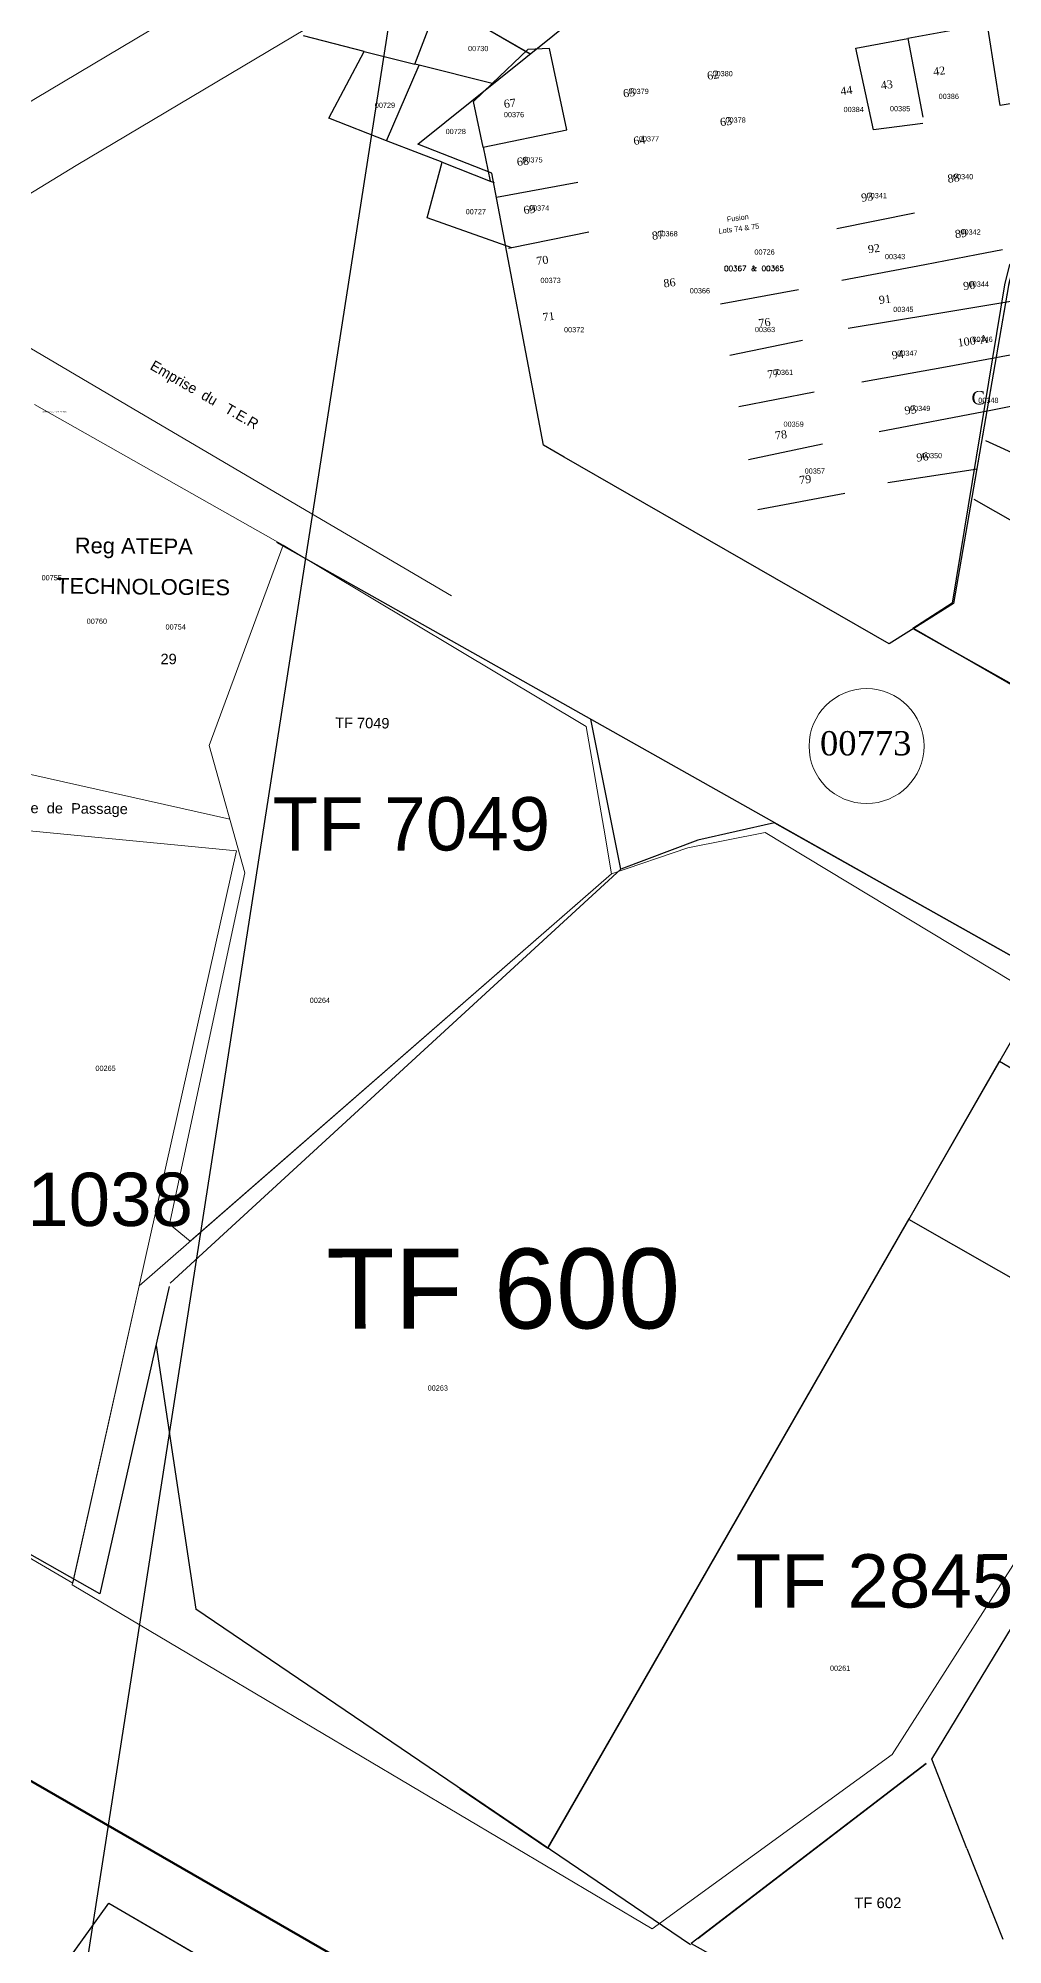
# Model space of a CAD drawing. Header units: metres. Extents: x 0 to 1324930, y 0 to 1631912.
# Drawn here: x 253675.7 to 253860.4, y 1628852.8 to 1629217.9 of the extents above; entities that cross this region are included whole.
import ezdxf
from ezdxf.enums import TextEntityAlignment as Align

# ---------------------------------------------------------------- set-up
doc = ezdxf.new("R2010")
doc.units = ezdxf.units.M
doc.header["$MEASUREMENT"] = 0
for name, color, linetype in [('A_revoir_geometrie_aberrante', 7, 'Continuous'), ('A_revoir_niveau_0', 7, 'Continuous'), ('historique_numero_parcelle', 7, 'Continuous'), ('limites_parcelles', 7, 'Continuous'), ('limites_sections', 7, 'Continuous'), ('limites_tf', 7, 'Continuous'), ('numero_lot', 7, 'Continuous'), ('numero_parcelle', 7, 'Continuous'), ('toponymie', 7, 'Continuous')]:
    doc.layers.add(name, color=color, linetype=linetype)
for name, color, linetype, lineweight in [('CABA', 7, 'Continuous', 0), ('emprise_ht_pik_rufisque', 7, 'Continuous', 0), ('Limite L D TF', 5, 'Continuous', 13), ('Limite M  et R TF', 1, 'Continuous', 30), ('Nom_rues', 7, 'Continuous', 0), ('Numero_TF', 7, 'Continuous', 0), ('Régularisation', 1, 'Continuous', 40), ('TITRE FONCIER', 7, 'Continuous', 0), ('TopoMat', 4, 'Continuous', 0)]:
    doc.layers.add(name, color=color, linetype=linetype, lineweight=lineweight)
doc.layers.add('Lignes HT Vectorisées', color=6, linetype='Continuous', lineweight=0, true_color=0xff00ff)
doc.styles.get("Standard").update_dxf_attribs({"font": 'txt.shx'})
doc.styles.add('Style-Arial', font='arial.ttf')
doc.styles.add('Style-Bodoni MT', font='BOD_R.TTF')
doc.styles.add('Style-FANCY', font='times.ttf')
doc.styles.add('Style-txt', font='txt.shx')
doc.styles.add('StyleTimes New Roman', font='times.ttf')

# ---------------------------------------------------------------- blocks, each defined once
blk = doc.blocks.new('*U97')
at = {"color": 2, "linetype": 'Continuous', "lineweight": 13, "flags": 128}
blk.add_lwpolyline([(53.875, 99.86), (112.785, 66.64), (116.635, 47.24), (118.355, 38.51), (39.515, -33.87), (35.475, -30.72), (48.155, 36.92), (40.675, 61.1), (53.875, 99.86)], dxfattribs=at)
at = {"color": 1, "linetype": 'Continuous', "lineweight": 13, "flags": 128}
blk.add_lwpolyline([(-83.995, 83.83), (-34.505, 46.85), (-3.925, 44.67), (-31.175, -72.43), (-118.355, -23.74), (-83.995, 83.83)], dxfattribs=at)
at = {"color": 3, "linetype": 'Continuous', "lineweight": 13, "flags": 128}
for points in [[(18.705, -99.86), (-31.165, -72.43), (-3.915, 44.68)], [(-3.915, 44.68), (46.445, 41.09), (29.965, -42.64), (18.705, -99.86)]]:
    blk.add_lwpolyline(points, dxfattribs=at)
blk = doc.blocks.new('*U99')
at = {"color": 2, "linetype": 'Continuous', "lineweight": 13, "flags": 128}
blk.add_lwpolyline([(53.875, 99.86), (112.785, 66.64), (116.635, 47.24), (118.355, 38.51), (39.515, -33.87), (35.475, -30.72), (48.155, 36.92), (40.675, 61.1), (53.875, 99.86)], dxfattribs=at)
at = {"color": 1, "linetype": 'Continuous', "lineweight": 13, "flags": 128}
blk.add_lwpolyline([(-83.995, 83.83), (-34.505, 46.85), (-3.925, 44.67), (-31.175, -72.43), (-118.355, -23.74), (-83.995, 83.83)], dxfattribs=at)
at = {"color": 3, "linetype": 'Continuous', "lineweight": 13, "flags": 128}
for points in [[(18.705, -99.86), (-31.165, -72.43), (-3.915, 44.68)], [(-3.915, 44.68), (46.445, 41.09), (29.965, -42.64), (18.705, -99.86)]]:
    blk.add_lwpolyline(points, dxfattribs=at)
blk = doc.blocks.new('*U98')
at = {"color": 7, "linetype": 'Continuous', "lineweight": 13, "flags": 128}
for points in [[(66.4805, -131.525), (-46.2095, -68.555), (-34.8295, -10.975), (53.5605, 70.175), (68.0305, 75.565), (82.7415, 78.835)], [(82.7415, 78.835), (183.1495, 21.745), (111.5905, -97.025), (66.4805, -131.525)]]:
    blk.add_lwpolyline(points, dxfattribs=at)
at = {"color": 3, "linetype": 'Continuous', "lineweight": 13}
blk.add_blockref('*U99', (-64.7945, 31.665), dxfattribs=at)
blk = doc.blocks.new('*U132')
at = {"layer": 'CABA', "color": 7, "linetype": 'Continuous', "lineweight": 30}
for p, q in [((-25.486278, 42.831439, 0.000009), (-3.806278, 5.141439, 0.000009)), ((-25.486278, 42.831439, 0.000009), (-3.806278, 5.141439, 0.000009)), ((-14.489614, 23.714084, 0.000009), (-3.806278, 5.141439, 0.000009)), ((25.869742, -77.544087, 0.000009), (-129.886278, 10.411439, 0.000009)), ((-3.806278, 5.141439, 0.000009), (-39.856278, -40.428561, 0.000009)), ((-3.806278, 5.141439, 0.000009), (-39.856278, -40.428561, 0.000009)), ((-3.806278, 5.141439, 0.000009), (-39.856278, -40.428561, 0.000009)), ((-7.867122, -14.852595, 0.000009), (-15.993209, -10.263788, 0.000009)), ((17.169073, -15.919818, 0.000009), (3.457599, -9.814429, 0.000009)), ((-12.270213, -23.850446, 0.000009), (-22.272964, -18.201886, 0.000009)), ((12.77891, -24.911539, 0.000009), (-0.932564, -18.80615, 0.000009)), ((-15.792685, -31.048728, 0.000009), (-27.296768, -24.552365, 0.000009)), ((8.130797, -33.788401, 0.000009), (-5.580678, -27.683012, 0.000009)), ((-20.195776, -40.046579, 0.000009), (-33.576523, -32.490463, 0.000009)), ((4.876616, -41.096637, 0.000009), (-8.834859, -34.991248, 0.000009)), ((0.486452, -50.088357, 0.000009), (-13.225022, -43.982968, 0.000009))]:
    blk.add_line(p, q, dxfattribs=at)
at = {"layer": 'CABA', "color": 7, "linetype": 'Continuous', "lineweight": 40}
for p, q in [((74.113722, -12.098561, 0.000009), (78.603722, -9.908561, 0.000009)), ((74.113722, -12.098561, 0.000009), (78.603722, -9.908561, 0.000009)), ((74.113722, -12.098561, 0.000009), (78.603722, -9.908561, 0.000009)), ((60.873722, -29.608561, 0.000009), (74.113722, -12.098561, 0.000009)), ((60.873722, -29.608561, 0.000009), (74.113722, -12.098561, 0.000009)), ((60.873722, -29.608561, 0.000009), (74.113722, -12.098561, 0.000009)), ((60.873722, -29.608561, 0.000009), (49.273722, -44.968561, 0.000009)), ((60.873722, -29.608561, 0.000009), (49.273722, -44.968561, 0.000009)), ((60.873722, -29.608561, 0.000009), (49.273722, -44.968561, 0.000009)), ((49.273722, -44.968561, 0.000009), (51.463722, -49.458561, 0.000009)), ((49.273722, -44.968561, 0.000009), (51.463722, -49.458561, 0.000009)), ((49.273722, -44.968561, 0.000009), (51.463722, -49.458561, 0.000009)), ((41.874015, -57.567898, 0.000009), (41.789826, -56.662299, 0.000009))]:
    blk.add_line(p, q, dxfattribs=at)
for p in [(78.603722, -9.908561, 0.000009), (78.603722, -9.908561, 0.000009), (78.603722, -9.908561, 0.000009), (74.113722, -12.098561, 0.000009), (74.113722, -12.098561, 0.000009), (74.113722, -12.098561, 0.000009), (60.873722, -29.608561, 0.000009), (60.873722, -29.608561, 0.000009), (60.873722, -29.608561, 0.000009), (49.273722, -44.968561, 0.000009), (49.273722, -44.968561, 0.000009), (49.273722, -44.968561, 0.000009), (40.953722, -47.668561, 0.000009), (40.953722, -47.668561, 0.000009), (40.953722, -47.668561, 0.000009), (51.463722, -49.458561, 0.000009), (51.463722, -49.458561, 0.000009), (51.463722, -49.458561, 0.000009)]:
    blk.add_point(p, dxfattribs=at)
at = {"layer": 'Limite L D TF', "color": 7, "linetype": 'Continuous', "lineweight": 30}
for p, q in [((-3.806278, 5.141439, 0.000009), (-25.486278, 42.831439, 0.000009)), ((-25.486278, 42.831439, 0.000009), (-3.806278, 5.141439, 0.000009)), ((-3.806278, 5.141439, 0.000009), (-39.856278, -40.428561, 0.000009)), ((1.079906, 3.430932, 0.000009), (-3.806278, 5.141439, 0.000009)), ((38.896339, -9.807469, 0.000009), (8.633518, 0.786639, 0.000009)), ((67.607477, -12.408002, 0.000009), (39.137595, -9.859649, 0.000009)), ((39.137595, -9.859649, 0.000009), (67.607477, -12.408002, 0.000009)), ((67.607477, -12.408002, 0.000009), (67.94395, -11.962877, 0.000009))]:
    blk.add_line(p, q, dxfattribs=at)
at = {"layer": 'Limite L D TF', "color": 7, "linetype": 'Continuous', "lineweight": 0}
for p, q in [((26.628164, -14.780068, 0.000009), (53.384868, -26.606107, 0.000009)), ((20.042255, -28.26901, 0.000009), (44.399132, -39.034363, 0.000009)), ((12.916517, -41.519356, 0.000009), (34.881778, -51.227653, 0.000009)), ((13.456345, -41.757951, 0.000009), (34.881778, -51.227653, 0.000009)), ((6.85264, -55.239027, 0.000009), (28.8179, -64.947325, 0.000009))]:
    blk.add_line(p, q, dxfattribs=at)
at = {"layer": 'Limite L D TF', "color": 7, "linetype": 'Continuous', "lineweight": 30, "elevation": 0.000009, "flags": 128}
blk.add_lwpolyline([(-39.856278, -40.428561), (-3.806278, 5.141439), (-25.486278, 42.831439), (-111.376278, 80.071439), (-112.340477, 76.220576), (-122.356278, 15.241439), (-129.883594, 10.409924), (-39.856278, -40.428561)], close=True, dxfattribs=at)
at = {"layer": 'Limite L D TF', "color": 7, "linetype": 'Continuous', "lineweight": 0, "elevation": 0.000009, "flags": 128}
for points in [[(44.946182, -10.304933), (44.946182, -10.304933)], [(45.001891, -10.242691), (45.001891, -10.242691)], [(-4.509208, -60.342056), (-4.509208, -60.342056)]]:
    blk.add_lwpolyline(points, dxfattribs=at)
at = {"layer": 'Limite L D TF', "color": 7, "linetype": 'Continuous', "lineweight": 30, "extrusion": (0, 0, -1)}
blk.add_arc((-39.226749, -8.863631, -0.000009), 1, 275.114942, 289.293622, dxfattribs=at)
at = {"layer": 'Limite L D TF', "color": 7, "linetype": 'Continuous', "lineweight": 30}
blk.add_arc((39.226749, -8.863631, 0.000009), 1, 250.706378, 264.885058, dxfattribs=at)
at = {"layer": 'Limite M  et R TF', "color": 7, "linetype": 'Continuous', "lineweight": 30}
for p, q in [((129.886266, 79.203685, 0.000009), (35.413395, -51.462619, 0.000009)), ((-12.270213, -23.850446, 0.000009), (1.079906, 3.430932, 0.000009)), ((-5.322728, -27.797871, 0.000009), (8.633518, 0.786639, 0.000009)), ((8.388746, -33.90326, 0.000009), (22.889318, -4.20389, 0.000009)), ((74.113722, -12.098561, 0.000009), (78.603722, -9.908561, 0.000009)), ((60.873722, -29.608561, 0.000009), (74.113722, -12.098561, 0.000009)), ((2.442986, -64.314983, 0.000009), (26.628164, -14.780068, 0.000009)), ((12.910801, -70.226165, 0.000009), (37.611844, -19.63468, 0.000009)), ((-24.598867, -49.044431, 0.000009), (-15.792685, -31.048728, 0.000009)), ((-17.620326, -52.985217, 0.000009), (-8.829719, -34.98072, 0.000009)), ((-4.535557, -60.374195, 0.000009), (4.876616, -41.096637, 0.000009)), ((23.378616, -76.137347, 0.000009), (35.423705, -51.467176, 0.000009)), ((30.360429, -80.071437, 0.000009), (41.349157, -57.564854, 0.000009))]:
    blk.add_line(p, q, dxfattribs=at)
at = {"layer": 'CABA', "color": 7, "linetype": 'Continuous', "lineweight": 13, "char_height": 1.999998, "attachment_point": 5, "line_spacing_factor": 0.6, "style": 'Style-FANCY'}
for s, insert in [('\\FFANCY;2 bis', (-7.478103, -6.578042, 0.000009)), ('\\FFANCY;1', (13.352987, -7.84454, 0.000009)), ('\\FFANCY;3 bis', (-14.469724, -17.374818, 0.000009)), ('\\FFANCY;2', (8.43608, -19.147485, 0.000009)), ('\\FFANCY;3', (3.776327, -26.518971, 0.000009)), ('\\FFANCY;13', (29.029155, -24.676099, 0.000009)), ('\\FFANCY;4 bis', (-23.203491, -32.539018, 0.000009)), ('\\FFANCY;6', (41.837718, -31.679011, 0.000009)), ('\\FFANCY;12', (20.4454, -37.453342, 0.000009)), ('\\FFANCY;5 bis', (-29.184733, -41.52521, 0.000009)), ('\\FFANCY;4', (-4.269309, -42.490524, 0.000009)), ('\\FFANCY;7', (32.961094, -43.964821, 0.000009)), ('\\FFANCY;11', (16.221373, -50.967733, 0.000009)), ('\\FFANCY;5', (-9.467181, -54.530618, 0.000009)), ('\\FFANCY;8', (26.09409, -57.724928, 0.000009)), ('\\FFANCY;10', (10.144894, -62.516394, 0.000009)), ('\\FFANCY;9', (21.727206, -69.642164, 0.000009))]:
    blk.add_mtext(s, dxfattribs=dict(at, insert=insert))
at = {"layer": 'TopoMat', "color": 7, "linetype": 'Continuous', "lineweight": 0, "char_height": 1.5, "attachment_point": 7, "rotation": 52.88097963, "line_spacing_factor": 0.72}
for s, insert in [('\\fArial|b0|i0|c00|p39;9.61', (-8.331605, -0.109414, 0.000009)), ('\\fArial|b0|i0|c00|p39;10.26', (-14.077086, -8.250003, 0.000009)), ('\\fArial|b0|i0|c00|p39;10.26', (-20.943638, -16.671302, 0.000009)), ('\\fArial|b0|i0|c00|p39;10.10', (-32.154334, -30.809509, 0.000009)), ('\\fArial|b0|i0|c00|p39;10.11', (-38.600485, -38.867855, 0.000009))]:
    blk.add_mtext(s, dxfattribs=dict(at, insert=insert))

msp = doc.modelspace()

# ---------------------------------------------------------------- linework, layer by layer
at = {"layer": 'A_revoir_geometrie_aberrante'}
for p in [(253990.77553, 1630812.68852), (253990.77547, 1630812.68846)]:
    msp.add_line(p, (0, 0), dxfattribs=at)
at = {"layer": 'A_revoir_niveau_0', "color": 7, "linetype": 'Continuous', "lineweight": 0}
for p, q in [((253692.61489, 1629147.7391), (253659.84684, 1629167.03049)), ((253674.98753, 1629147.80758), (253722.59659, 1629120.87016)), ((253718.99542, 1629132.21052), (253692.61489, 1629147.7391)), ((253741.70506, 1629118.84442), (253718.99542, 1629132.21052)), ((253754.83247, 1629111.12289), (253741.70506, 1629118.84442)), ((253651.24222, 1629082.0955), (253712.37242, 1629068.38289))]:
    msp.add_line(p, q, dxfattribs=at)
at = {"layer": 'A_revoir_niveau_0', "color": 1, "lineweight": 13}
msp.add_circle((253834.28553, 1629082.37584), 11.00311, dxfattribs=at)
at = {"layer": 'emprise_ht_pik_rufisque', "color": 1}
for p, q in [((253996.83879, 1629380.55551), (253682.97305, 1629193.55183)), ((253682.97305, 1629193.55183), (253366.96016, 1629000.37929))]:
    msp.add_line(p, q, dxfattribs=at)
at = {"layer": 'Lignes HT Vectorisées', "color": 5, "flags": 128}
msp.add_lwpolyline([(252300.51846, 1628679.7793), (252535.31164, 1628633.24788), (252681.57693, 1628604.66946), (252988.81854, 1628790.47889), (253359.18328, 1629013.20574), (253675.22229, 1629206.39446), (253989.1178, 1629393.41569), (254273.85418, 1629565.67267)], dxfattribs=at)
at = {"layer": 'limites_parcelles'}
for p, q in [((253859.88405, 1629205.02584), (253854.34137, 1629240.05475)), ((253747.7903, 1629212.95417), (253753.18591, 1629226.99078)), ((253852.02827, 1629219.68269), (253842.19407, 1629217.87356)), ((253738.13508, 1629215.35018), (253726.46958, 1629218.37003)), ((253731.35299, 1629202.59751), (253738.13508, 1629215.35018)), ((253738.13508, 1629215.35018), (253747.7903, 1629212.95417)), ((253769.4207, 1629215.78786), (253762.64281, 1629209.2684)), ((253773.56666, 1629215.934), (253769.4207, 1629215.78786)), ((253776.90042, 1629200.38257), (253773.56666, 1629215.934)), ((253832.24862, 1629216.04397), (253842.19407, 1629217.87356)), ((253835.58872, 1629200.35933), (253832.24862, 1629216.04397)), ((253842.19407, 1629217.87356), (253845.05261, 1629202.81894)), ((253742.4046, 1629198.30147), (253748.65375, 1629212.73989)), ((253748.65375, 1629212.73989), (253747.7903, 1629212.95417)), ((253762.64281, 1629209.2684), (253748.65375, 1629212.73989)), ((253759.02754, 1629205.79098), (253762.64281, 1629209.2684)), ((253760.87136, 1629197.04922), (253759.02754, 1629205.79098)), ((253870.36954, 1629206.81784), (253859.88405, 1629205.02584)), ((253742.4046, 1629198.30147), (253731.35299, 1629202.59751)), ((253845.06222, 1629201.56216), (253835.58872, 1629200.35933)), ((253748.69783, 1629195.85513), (253742.4046, 1629198.30147)), ((253760.87136, 1629197.04922), (253776.90042, 1629200.38257)), ((253760.87136, 1629197.04922), (253762.23811, 1629190.56934)), ((253753.04854, 1629194.1639), (253748.69783, 1629195.85513)), ((253750.15288, 1629183.55775), (253753.04854, 1629194.1639)), ((253753.04854, 1629194.1639), (253762.23811, 1629190.56934)), ((253762.23811, 1629190.56934), (253763.00081, 1629190.271)), ((253763.41614, 1629187.46595), (253779.0429, 1629190.38829)), ((253766.37554, 1629177.78496), (253750.15288, 1629183.55775)), ((253828.57878, 1629181.47353), (253843.44795, 1629184.50366)), ((253781.10714, 1629180.75897), (253766.37554, 1629177.78496)), ((253766.37554, 1629177.78496), (253765.74326, 1629177.65731)), ((253845.4386, 1629174.62107), (253855.33126, 1629176.50293)), ((253855.33126, 1629176.50293), (253860.28515, 1629177.46691)), ((253829.56547, 1629171.60156), (253845.4386, 1629174.62107)), ((253806.30786, 1629167.04084), (253821.28103, 1629169.82799)), ((253830.77829, 1629162.41045), (253847.34654, 1629165.14916)), ((253847.34654, 1629165.14916), (253861.89979, 1629167.5548)), ((253821.99632, 1629160.03025), (253808.08999, 1629157.19857)), ((253849.38569, 1629155.02581), (253863.52094, 1629157.60271)), ((253833.3972, 1629152.11107), (253849.38569, 1629155.02581)), ((253809.86197, 1629147.41236), (253824.24702, 1629150.18228)), ((253836.72442, 1629142.6109), (253858.07293, 1629146.69022)), ((253858.07293, 1629146.69022), (253867.10169, 1629148.46536)), ((253811.70122, 1629137.25466), (253825.85174, 1629140.28087)), ((253857.0591, 1629140.86127), (253864.22777, 1629137.6615)), ((253855.49887, 1629135.41695), (253838.38719, 1629132.78049)), ((253830.15843, 1629130.72204), (253813.44621, 1629127.6175)), ((253866.88189, 1629122.75834), (253854.89234, 1629129.62384)), ((253721.31958, 1629121.43736), (253834.35554, 1629057.80637)), ((253859.75465, 1629022.02883), (253884.02028, 1629007.81054)), ((253687.52949, 1628920.04653), (253551.85005, 1628996.57182)), ((253892.19503, 1628963.32048), (253842.36472, 1628991.74558)), ((253700.80861, 1628978.88462), (253687.52949, 1628920.04653)), ((253756.45045, 1628882.77541), (253773.27026, 1628871.36703)), ((253853.50931, 1628871.29751), (253860.37839, 1628853.89322)), ((253800.72139, 1628853.11958), (253872.93438, 1628812.86425))]:
    msp.add_line(p, q, dxfattribs=at)
at = {"layer": 'limites_sections', "color": 112, "linetype": 'Continuous', "lineweight": 40, "flags": 128}
for points in [[(254266.73016, 1629287.7978), (254255.5318, 1628934.7207), (254250.7693, 1628842.2487), (254252.60445, 1628732.8039), (254244.31396, 1628604.77554), (254169.03575, 1628626.00115), (253998.55698, 1628699.30707), (253949.11819, 1628726.58373), (253891.31746, 1628762.51784), (253742.5859, 1628844.83871), (253570.65522, 1628943.91608), (253545.43077, 1628958.16046), (253491.69353, 1628988.97111), (253568.74235, 1629208.53636), (253610.60438, 1629237.23282), (253645.72438, 1629332.79686), (253582.75022, 1629367.14207), (253662.59302, 1629378.69766), (253971.49352, 1629433.82949), (254024.76813, 1629444.48435), (254097.22164, 1629442.49494), (254172.48417, 1629409.31925), (254266.73016, 1629287.7978)], [(253797.54557, 1628539.69914), (253736.00732, 1628381.87538), (253644.43714, 1628425.9811), (253582.98829, 1628458.10249), (253488.58964, 1628500.41443), (253469.82084, 1628503.17614), (253479.03706, 1628554.98513), (253296.18444, 1628717.17928), (253279.13654, 1628744.45583), (253263.79345, 1628773.4373), (253250.15887, 1628785.95727), (253223.52056, 1628793.26041), (253348.98944, 1629069.9971), (253421.60226, 1629028.13606), (253474.16916, 1628998.40229), (253570.65522, 1628943.91608), (253742.5859, 1628844.83871), (253891.31746, 1628762.51784), (253857.92109, 1628652.65223), (253797.54557, 1628539.69914)]]:
    msp.add_lwpolyline(points, close=True, dxfattribs=at)
at = {"layer": 'limites_tf', "color": 5, "linetype": 'Continuous', "lineweight": 30}
for p, q in [((253769.87445, 1629214.89994), (253702.76567, 1629253.73736)), ((253769.87775, 1629214.90907), (253702.76897, 1629253.74649)), ((253785.4542, 1629067.74637), (253781.50754, 1629087.55594)), ((253787.21743, 1629058.83205), (253785.4542, 1629067.74637)), ((253816.67427, 1629067.6982), (253801.991, 1629064.3477)), ((253816.67426, 1629067.70841), (253920.18198, 1629009.48179)), ((253816.67427, 1629067.6982), (253920.18199, 1629009.47158)), ((253869.05578, 1629038.23182), (253816.67427, 1629067.6982)), ((253801.991, 1629064.3477), (253787.21743, 1629058.83205)), ((253787.21743, 1629058.83205), (253700.95023, 1628979.51213)), ((253842.36166, 1628991.74735), (253869.05577, 1629038.24203)), ((253842.36472, 1628991.74558), (253859.75465, 1629022.02883)), ((253842.31678, 1628991.65186), (253773.27026, 1628871.36703)), ((253842.47215, 1628991.91831), (253773.272, 1628871.36586)), ((253773.42562, 1628871.63348), (253842.47215, 1628991.91831)), ((253698.259, 1628967.5876), (253705.85711, 1628917.09136)), ((253846.76131, 1628888.38934), (253892.03999, 1628963.06476)), ((253800.56602, 1628852.85313), (253705.85711, 1628917.09136)), ((253845.69117, 1628887.56327), (253800.72139, 1628853.11958)), ((253801.95589, 1628854.06518), (253845.69004, 1628887.56474)), ((253853.50873, 1628871.29899), (253846.76425, 1628888.38758)), ((253650.86289, 1628807.45416), (253689.20872, 1628860.83268))]:
    msp.add_line(p, q, dxfattribs=at)
at = {"layer": 'limites_tf', "color": 1, "linetype": 'Continuous', "lineweight": 30}
msp.add_line((253689.20872, 1628860.83268), (253746.74679, 1628827.28059), dxfattribs=at)
at = {"layer": 'limites_tf', "color": 5, "linetype": 'Continuous', "lineweight": 30, "flags": 128}
msp.add_lwpolyline([(253906.49978, 1629411.75409), (253879.34392, 1629396.04665), (253890.38209, 1629341.03986), (253887.03128, 1629276.89626), (253879.24137, 1629236.17164), (253861.51087, 1629170.96146), (253850.90437, 1629109.68026), (253838.60743, 1629101.93554), (253776.39219, 1629137.70099), (253772.41174, 1629139.99525), (253762.57829, 1629192.05159), (253748.36586, 1629197.65381), (253779.40064, 1629222.53829), (253804.92597, 1629245.17998), (253803.26186, 1629268.00511), (253791.82704, 1629287.29399), (253793.14289, 1629298.45311), (253781.65439, 1629393.02522), (253906.49978, 1629411.75409)], dxfattribs=at)
msp.add_lwpolyline([(253932.9234, 1629053.30403), (253969.36329, 1629098.56286), (253948.00767, 1629136.4376), (253862.44054, 1629174.4136), (253861.44332, 1629170.57116), (253850.90437, 1629109.68026), (253843.33586, 1629104.91354), (253932.9234, 1629053.30403)], close=True, dxfattribs=at)
at = {"layer": 'limites_tf', "color": 5, "linetype": 'Continuous', "lineweight": 30}
msp.add_3dface([(253689.20872, 1628860.83268), (253715.82412, 1628845.31248), (253681.15157, 1628804.72629), (253658.42083, 1628817.97503)], dxfattribs=at)

# ---------------------------------------------------------------- block references
at = {"layer": 'A_revoir_niveau_0', "color": 3, "linetype": 'Continuous', "lineweight": 13, "rotation": 358.5339}
for name, p in [('*U98', (253730.14738, 1628989.10884)), ('*U97', (253666.18426, 1629022.42127))]:
    msp.add_blockref(name, p, dxfattribs=at)
at = {"layer": 'CABA', "color": 7, "linetype": 'Continuous', "lineweight": 30}
msp.add_blockref('*U132', (253973.03665, 1629094.50307, 555362.68566), dxfattribs=at)

# ---------------------------------------------------------------- texts
at = {"layer": 'historique_numero_parcelle', "color": 7, "insert": (253812.74854, 1629173.85033), "char_height": 1, "attachment_point": 5, "rotation": 0.0427999, "line_spacing_factor": 0.6, "style": 'Style-txt'}
msp.add_mtext('00367 & 00365', dxfattribs=at)
at = {"layer": 'historique_numero_parcelle', "color": 7, "lineweight": 30, "char_height": 1, "attachment_point": 1, "rotation": 0.0427999, "line_spacing_factor": 0.6, "style": 'Style-txt'}
for s, insert in [('\\fArial|b0|i0|c00|p39;00755', (253676.35097, 1629115.11782)), ('\\fArial|b0|i0|c00|p39;00754', (253700.08199, 1629105.6908))]:
    msp.add_mtext(s, dxfattribs=dict(at, insert=insert))
at = {"layer": 'Nom_rues', "color": 7, "linetype": 'Continuous', "lineweight": 0, "style": 'Style-Bodoni MT'}
msp.add_text('Emprise  du   T.E.R', height=2.00004, rotation=329.94948, dxfattribs=at).set_placement((253696.9554, 1629154.63073))
at = {"layer": 'numero_lot', "color": 7, "linetype": 'Continuous', "lineweight": 0, "style": 'Style-FANCY'}
for s, rotation, p in [('62', 8.049176, (253804.79449, 1629211.63769)), ('42', 7.443976, (253848.09994, 1629212.41453)), ('65', 8.049176, (253788.7116, 1629208.24477)), ('44', 7.443976, (253830.32665, 1629208.6832)), ('43', 7.443976, (253838.05362, 1629209.79039)), ('67', 7.402376, (253765.88953, 1629206.2287)), ('63', 8.049176, (253807.2724, 1629202.7418)), ('64', 8.049176, (253790.68586, 1629199.15386)), ('68', 7.402376, (253768.3796, 1629195.12607)), ('88', 7.669076, (253850.82817, 1629191.91072)), ('93', 7.669076, (253834.29629, 1629188.27519)), ('69', 7.402376, (253769.65749, 1629185.90398)), ('87', 7.325976, (253794.24437, 1629180.98113)), ('89', 7.669076, (253852.25499, 1629181.30343)), ('70', 7.402376, (253772.12097, 1629176.16326)), ('92', 7.669076, (253835.59676, 1629178.40989)), ('86', 7.325976, (253796.46208, 1629171.86577)), ('91', 7.669076, (253837.69439, 1629168.68285)), ('90', 7.669076, (253853.83454, 1629171.34249)), ('71', 7.402376, (253773.31102, 1629165.40341)), ('76', 7.325976, (253814.6429, 1629164.2542)), ('100-A', 7.669076, (253854.5553, 1629160.76464)), ('94', 7.669076, (253840.15465, 1629158.10691)), ('77', 7.325976, (253816.34264, 1629154.43955)), ('95', 7.669076, (253842.60452, 1629147.52857)), ('78', 7.325976, (253817.80795, 1629142.74466)), ('96', 7.669076, (253844.87699, 1629138.50446)), ('79', 7.325976, (253822.44985, 1629134.20023))]:
    msp.add_text(s, height=1.531889, rotation=rotation, dxfattribs=at).set_placement(p, align=Align.TOP_CENTER)
at = {"layer": 'numero_lot', "color": 7, "linetype": 'Continuous', "lineweight": 0}
for s, height, rotation, style, p in [(' Lots 74 & 75', 1, 7.325976, 'Style-Arial', (253809.65131, 1629181.4502)), ('  Fusion', 1, 7.325976, 'Style-Arial', (253809.24628, 1629183.46563)), ('C', 2.55315, 0.2113, 'Style-FANCY', (253855.66372, 1629149.08104))]:
    msp.add_text(s, height=height, rotation=rotation, dxfattribs=dict(at, style=style)).set_placement(p, align=Align.MIDDLE_CENTER)
at = {"layer": 'numero_parcelle', "color": 5, "attachment_point": 1, "rotation": 0.0427999, "line_spacing_factor": 0.6, "style": 'Style-txt'}
for s, insert, char_height in [('\\fArial|b0|i0|c00|p39;00730', (253758.00398, 1629216.44572), 1), ('\\fArial|b0|i0|c00|p39;00380', (253804.79449, 1629211.63769), 1), ('\\fArial|b0|i0|c00|p39;00379', (253788.7116, 1629208.24477), 1), ('\\fArial|b0|i0|c00|p39;00729', (253740.14783, 1629205.58751), 1), ('\\fArial|b0|i0|c00|p39;00384', (253829.8784, 1629204.77412), 1), ('\\fArial|b0|i0|c00|p39;00385', (253838.76681, 1629204.93547), 1), ('\\fArial|b0|i0|c00|p39;00386', (253848.08337, 1629207.28966), 1), ('\\fArial|b0|i0|c00|p39;00376', (253764.8477, 1629203.79415), 1), ('\\fArial|b0|i0|c00|p39;00378', (253807.2724, 1629202.7418), 1), ('\\fArial|b0|i0|c00|p39;00728', (253753.69887, 1629200.56337), 1), ('\\fArial|b0|i0|c00|p39;00377', (253790.68586, 1629199.15386), 1), ('\\fArial|b0|i0|c00|p39;00375', (253768.3796, 1629195.12607), 1), ('\\fArial|b0|i0|c00|p39;00340', (253850.82817, 1629191.91072), 1), ('\\fArial|b0|i0|c00|p39;00341', (253834.29629, 1629188.27519), 1), ('\\fArial|b0|i0|c00|p39;00727', (253757.54389, 1629185.20949), 1), ('\\fArial|b0|i0|c00|p39;00374', (253769.65749, 1629185.90398), 1), ('\\fArial|b0|i0|c00|p39;00368', (253794.24437, 1629180.98113), 1), ('\\fArial|b0|i0|c00|p39;00342', (253852.25499, 1629181.30343), 1), ('\\fArial|b0|i0|c00|p39;00726', (253812.81841, 1629177.47434), 1), ('\\fArial|b0|i0|c00|p39;00343', (253837.79908, 1629176.61116), 1), ('\\fArial|b0|i0|c00|p39;00373', (253771.85861, 1629172.0429), 1), ('\\fArial|b0|i0|c00|p39;00366', (253800.44039, 1629170.06454), 1), ('\\fArial|b0|i0|c00|p39;00344', (253853.83454, 1629171.34249), 1), ('\\fArial|b0|i0|c00|p39;00345', (253839.38662, 1629166.49504), 1), ('\\fArial|b0|i0|c00|p39;00372', (253776.37073, 1629162.60418), 1), ('\\fArial|b0|i0|c00|p39;00363', (253812.8982, 1629162.64297), 1), ('\\fArial|b0|i0|c00|p39;00346', (253854.5553, 1629160.76464), 1), ('\\fArial|b0|i0|c00|p39;00347', (253840.15465, 1629158.10691), 1), ('\\fArial|b0|i0|c00|p39;00361', (253816.34264, 1629154.43955), 1), ('\\fArial|b0|i0|c00|p39;00349', (253842.60452, 1629147.52857), 1), ('\\fArial|b0|i0|c00|p39;00348', (253855.66372, 1629149.08104), 1), ('\\fArial|b0|i0|c00|p39;00359', (253818.38411, 1629144.51509), 1), ('\\fArial|b0|i0|c00|p39;00357', (253822.4396, 1629135.54126), 1), ('\\fArial|b0|i0|c00|p39;00350', (253844.87699, 1629138.50446), 1), ('\\fArial|b0|i0|c00|p39;00760', (253684.99214, 1629106.7826), 1), ('\\fTimes New Roman|b0|i0|c00|p23;00773', (253825.37301, 1629085.2308, 0), 4.633729), ('\\fArial|b0|i0|c00|p39;00264', (253727.68836, 1629034.19591), 1), ('\\fArial|b0|i0|c00|p39;00265', (253686.66365, 1629021.17864), 1), ('\\fArial|b0|i0|c00|p39;00263', (253750.26041, 1628959.95677), 1), ('\\fArial|b0|i0|c00|p39;00261', (253827.28617, 1628906.2979), 1)]:
    msp.add_mtext(s, dxfattribs=dict(at, insert=insert, char_height=char_height))
at = {"layer": 'numero_tf', "color": 4, "linetype": 'Continuous', "lineweight": 0, "style": 'Style-Arial'}
for s, height, rotation, p in [('TF 7049', 2, 359.3981, (253732.54058, 1629085.85534)), ('TF 7049', 10.212634, 0.0428, (253720.58631, 1629062.35911)), ('TF 1038', 10.212634, 0.0428, (253652.21592, 1628990.44806)), ('TF 600', 15.318951, 0.0428, (253730.84308, 1628970.82347))]:
    msp.add_text(s, height=height, rotation=rotation, dxfattribs=at).set_placement(p)
msp.add_text('TF 2845', height=10.212634, rotation=0.0428, dxfattribs=at).set_placement((253809.23346, 1628927.60603), align=Align.TOP_LEFT)
at = {"layer": 'Régularisation', "color": 1, "linetype": 'Continuous', "lineweight": 0, "insert": (253679.23576, 1629122.35131, -4042812.24497), "char_height": 3, "attachment_point": 1, "rotation": 359.3980969, "line_spacing_factor": 0.776524, "style": 'StyleTimes New Roman'}
msp.add_mtext('\\fArial|b0|i0|c00|p39;   Reg ATEPA \\P\\PTECHNOLOGIES', dxfattribs=at)
at = {"layer": 'TITRE FONCIER', "color": 2, "linetype": 'Continuous', "lineweight": 0, "style": 'Style-Arial'}
msp.add_text('TF 602', height=2.042527, rotation=0.0428, dxfattribs=at).set_placement((253831.92094, 1628859.85444))
at = {"layer": 'toponymie', "color": 7, "linetype": 'Continuous', "lineweight": 0, "style": 'Style-Arial'}
for s, height, p in [('253684.5423,11629134.4859', 0.25, (253676.55199, 1629146.56175)), ('Servitude  de  Passage', 2, (253663.99879, 1629071.646))]:
    msp.add_text(s, height=height, rotation=359.3981, dxfattribs=at).set_placement(p, align=Align.TOP_LEFT)
at = {"layer": 'toponymie', "color": 7, "linetype": 'Continuous', "lineweight": 13, "style": 'Style-Arial'}
msp.add_text('29', height=2, dxfattribs=at).set_placement((253699.11925, 1629100.05482), align=Align.TOP_LEFT)

doc.saveas('drawing.dxf')
